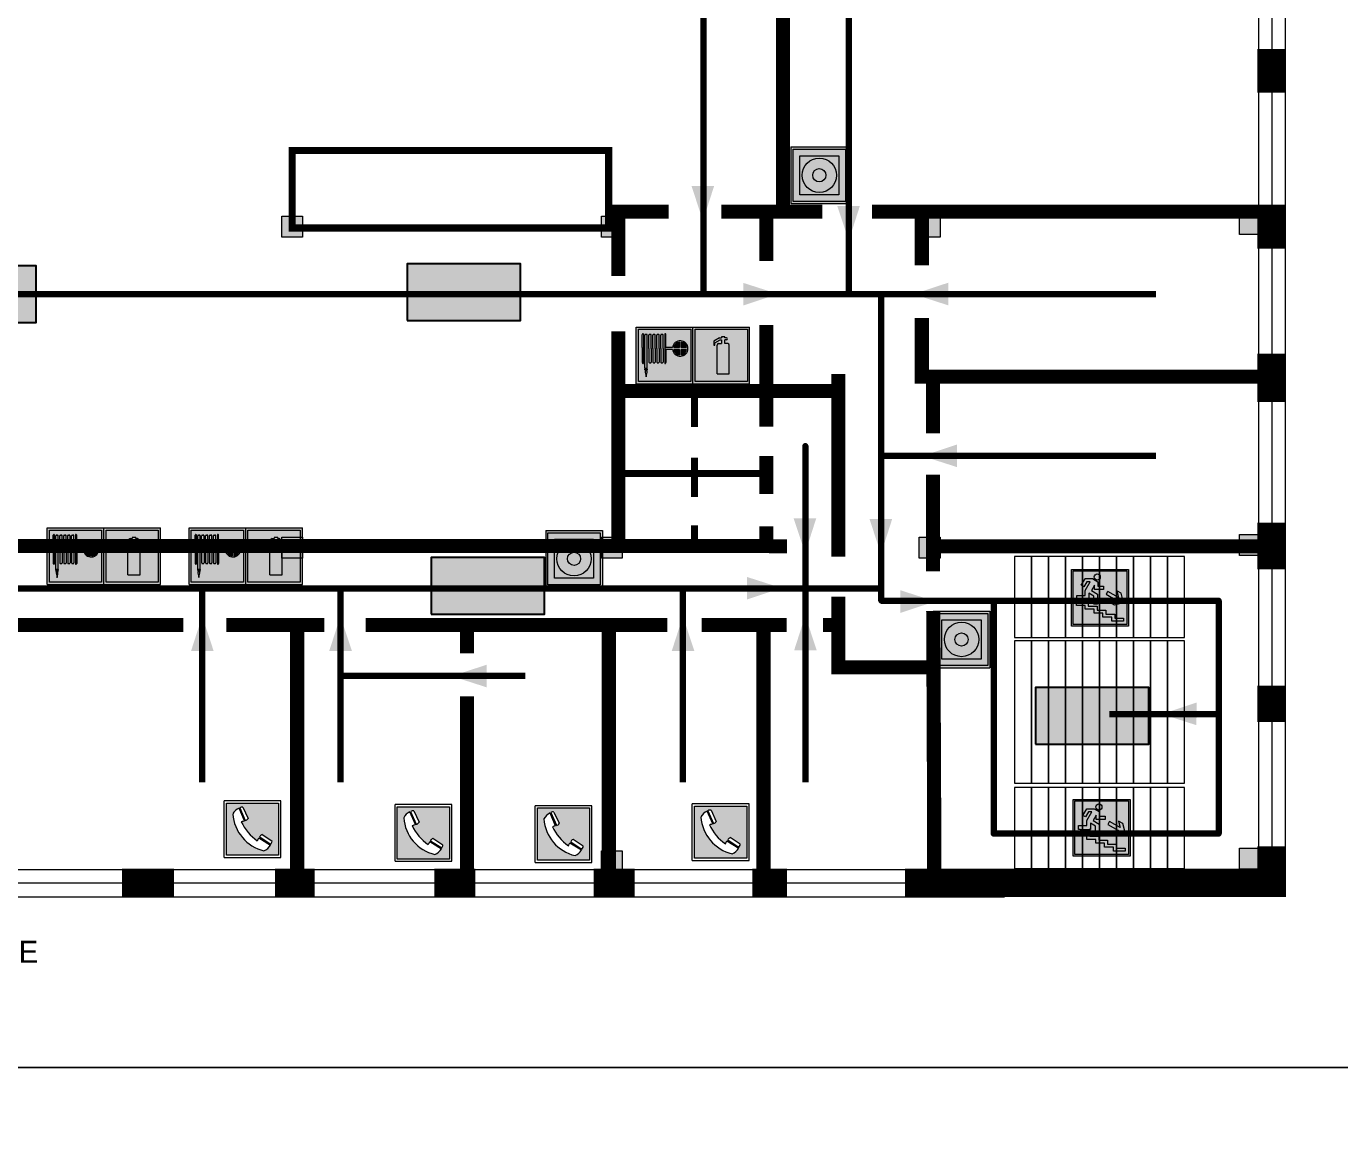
# Model space of a CAD drawing. Header units: millimetres. Extents: x 13810 to 67229, y 12374 to 21950.
# Drawn here: x 25611.2 to 25778, y 14932.6 to 15071.8 of the extents above; entities that cross this region are included whole.
import ezdxf

# ---------------------------------------------------------------- set-up
doc = ezdxf.new("R2010")
doc.units = ezdxf.units.MM
doc.layers.add('План_Штампы', color=7, linetype='Continuous')
doc.styles.add('обычный', font='arial.ttf')

# ---------------------------------------------------------------- blocks, each defined once
blk = doc.blocks.new('A$C32E8229D')
at = {"true_color": 0xffffff}
blk.add_hatch(color=7, dxfattribs=at).paths.add_polyline_path([(0, 0), (0, -8), (16, -8), (16, 0)])
h = blk.add_hatch(color=126)
h.paths.add_polyline_path([(0.2, -0.2), (15.8, -0.2), (15.8, -7.8), (0.2, -7.8)])
h.paths.add_polyline_path([(13.49, -2.05), (12.08, -2.05), (11.37, -2.63, 0.162397), (11.29, -2.84), (11.29, -3.63), (10.35, -3.63), (10.35, -4.05), (11.68, -4.05), (11.68, -3.48), (12.26, -4.28), (11.29, -5.1), (11.29, -6.78), (11.85, -6.78), (11.85, -5.44), (12.8, -4.64), (12.8, -5.94), (14.46, -5.94), (14.46, -5.39), (13.45, -5.39), (13.45, -3.97), (12.46, -2.59), (13.15, -2.59), (13.69, -3.34), (14.18, -3)], flags=16)
h.paths.add_polyline_path([(10.74, -1.82, 1), (11.8, -1.82, 1)], flags=16)
h.paths.add_polyline_path([(9.39, -3.59), (5.99, -3.59), (6.56, -3.03), (5.91, -3.03), (5.1, -3.83), (5.91, -4.64), (6.56, -4.64), (5.99, -4.09), (9.39, -4.09)], flags=16)
h.paths.add_polyline_path([(4.29, -1.08), (1.72, -1.08), (1.72, -6.6), (4.29, -6.6)], flags=16)
at = {"color": 126}
blk.add_lwpolyline([(16, -8), (0, -8), (0, 0), (16, 0)], close=True, dxfattribs=at)
blk = doc.blocks.new('A$C54414219')
at = {"true_color": 0xffffff}
h = blk.add_hatch(color=7, dxfattribs=at)
h.paths.add_polyline_path([(2.39, -9.45), (2.39, -18.3), (11.23, -18.3), (11.23, -9.45)], flags=0)
h.paths.add_polyline_path([(10.71, -13.87, -1), (2.92, -13.87, -1)], flags=0)
h.paths.add_polyline_path([(8.3, -13.87, -1), (5.33, -13.87, -1)], flags=0)
h.paths.add_polyline_path([(0.41, -7.47), (0.41, -20.27), (13.21, -20.27), (13.21, -7.47)])
h.paths.add_polyline_path([(0.92, -19.77), (12.71, -19.77), (12.71, -7.98), (0.92, -7.98)], flags=16)
h.paths.add_polyline_path([(11.23, -9.45), (11.23, -18.3), (2.39, -18.3), (2.39, -9.45)], flags=0)
at = {"lineweight": 5}
h = blk.add_hatch(color=242, dxfattribs=at)
h.paths.add_polyline_path([(12.71, -7.98), (0.92, -7.98), (0.92, -19.77), (12.71, -19.77)])
h.paths.add_polyline_path([(11.23, -18.3), (2.39, -18.3), (2.39, -9.45), (11.23, -9.45)], flags=16)
h.paths.add_polyline_path([(10.71, -13.87, -1), (2.92, -13.87, -1)], flags=0)
h.paths.add_polyline_path([(8.3, -13.87, -1), (5.33, -13.87, -1)], flags=0)
at = {"true_color": 0xffffff}
h = blk.add_hatch(color=7, dxfattribs=at)
h.paths.add_polyline_path([(2.39, -9.45), (2.39, -18.3), (11.23, -18.3), (11.23, -9.45)])
h.paths.add_polyline_path([(10.71, -13.87, -1), (2.92, -13.87, -1)], flags=16)
h.paths.add_polyline_path([(8.3, -13.87, -1), (5.33, -13.87, -1)], flags=0)
at = {"lineweight": 5}
h = blk.add_hatch(color=242, dxfattribs=at)
h.paths.add_polyline_path([(2.92, -13.87, 1), (10.71, -13.87, 1)])
h.paths.add_polyline_path([(8.3, -13.87, -1), (5.33, -13.87, -1)], flags=16)
at = {"color": 242, "lineweight": 5}
for p, q in [((0.41, -20.27), (0.41, -7.47)), ((0.41, -7.47), (13.21, -7.47)), ((0.41, -7.47), (13.21, -7.47)), ((13.21, -20.27), (13.21, -7.47)), ((0.41, -20.27), (13.21, -20.27))]:
    blk.add_line(p, q, dxfattribs=at)
for points in [[(0.92, -7.98), (12.71, -7.98), (12.71, -19.77), (0.92, -19.77)], [(2.39, -9.45), (11.23, -9.45), (11.23, -18.3), (2.39, -18.3)]]:
    blk.add_lwpolyline(points, close=True, dxfattribs=at)
for radius in [3.89, 1.49]:
    blk.add_circle((6.81, -13.87), radius, dxfattribs=at)
blk = doc.blocks.new('A$C456E1F9C')
at = {"lineweight": 5}
h = blk.add_hatch(color=242, dxfattribs=at)
h.paths.add_polyline_path([(0.51, -1.47), (0.51, -13.26), (12.29, -13.26), (12.29, -1.47)])
h.paths.add_polyline_path([(5.42, -4.95, -0.254479), (4.78, -5.4), (3.52, -2.53, -0.209735), (4.23, -2.4)], flags=16)
h.paths.add_polyline_path([(8.53, -8.6), (10.87, -10.17), (10.54, -10.76), (8.03, -9.13, -0.192251)], flags=16)
h.paths.add_polyline_path([(4.61, -5.49, 0.005518), (3.87, -5.72, 0.128647), (7.49, -10.01, 0.00809), (7.83, -9.33), (10.47, -10.97, -0.16736), (8.99, -12.25, -0.327862), (1.95, -3.95, -0.166952), (3.36, -2.62)], flags=16)
at = {"color": 242, "lineweight": 5}
for p, q in [((0, -13.77), (0, -0.97)), ((12.8, -0.97), (0, -0.97)), ((4.61, -5.49), (3.36, -2.62)), ((3.52, -2.53), (4.78, -5.4)), ((4.23, -2.4), (5.42, -4.95)), ((12.8, -13.77), (12.8, -0.97)), ((10.81, -10.12), (8.53, -8.6)), ((7.83, -9.33), (10.47, -10.97)), ((8.03, -9.13), (10.54, -10.76)), ((10.54, -10.76), (10.8, -10.3)), ((10.8, -10.3), (10.81, -10.12)), ((0, -13.77), (12.8, -13.77))]:
    blk.add_line(p, q, dxfattribs=at)
blk.add_lwpolyline([(0.51, -1.47), (12.29, -1.47), (12.29, -13.26), (0.51, -13.26)], close=True, dxfattribs=at)
for centre, radius, start, end in [((4.59, -5.34), 2.99, 114.2845, 152.1974), ((4.02, -3.27), 0.891, 76.3284, 123.7092), ((11.12, -3.31), 9.19, 183.9915, 256.6009), ((14.98, -39.1), 35.17, 107.1487, 108.4135), ((13.86, -0.94), 11.08, 205.5536, 234.8762), ((4.68, -4.59), 0.824, 276.9621, 334.0723), ((8.94, -9.5), 0.989, 114.4092, 157.9388), ((-13.31, 0.8), 23.44, 332.5487, 334.4027), ((7.87, -9.46), 3, 291.9291, 329.9329)]:
    blk.add_arc(centre, radius, start, end, dxfattribs=at)
blk = doc.blocks.new('вниз')
at = {"lineweight": 0, "true_color": 0xffffff}
h = blk.add_hatch(color=7, dxfattribs=at)
h.dxf.hatch_style = 1
h.paths.add_polyline_path([(40994.51, -4472.22), (40986.51, -4472.22), (40986.51, -4480.22), (40994.51, -4480.22)])
h.paths.add_polyline_path([(40994.31, -4472.42), (40994.31, -4480.01), (40986.71, -4480.01), (40986.71, -4472.42)], flags=16)
h.paths.add_polyline_path([(40988.43, -4473.53), (40989.43, -4473.53), (40990.19, -4473.96), (40990.19, -4474.6), (40991, -4474.6), (40991, -4475.06), (40989.73, -4475.06), (40989.73, -4474.46), (40989.3, -4475.18), (40990.17, -4475.7), (40990.17, -4477.11), (40989.63, -4477.11), (40989.63, -4476.01), (40988.94, -4475.59), (40988.94, -4476.46), (40988.94, -4476.46), (40987.47, -4476.46), (40987.26, -4476.46), (40987.26, -4475.92), (40988.4, -4475.92), (40988.4, -4475.2), (40989.1, -4473.99), (40988.66, -4473.99), (40988.24, -4474.7), (40987.86, -4474.47), (40988.41, -4473.56)], flags=0)
h.paths.add_polyline_path([(40990.55, -4473.29, -1), (40989.69, -4473.29, -1)], flags=0)
h.paths.add_polyline_path([(40988.85, -4476.89), (40988.85, -4477.43), (40990.1, -4477.43), (40990.1, -4477.99), (40991.34, -4477.99), (40991.34, -4478.54), (40992.59, -4478.54), (40992.59, -4479.09), (40993.83, -4479.09), (40993.83, -4479.52), (40992.17, -4479.52), (40992.17, -4478.97), (40990.91, -4478.97), (40990.91, -4478.41), (40989.68, -4478.41), (40989.68, -4477.86), (40988.43, -4477.86), (40988.43, -4477.31), (40987.6, -4477.31), (40987.18, -4477.31), (40987.18, -4476.89)], flags=0)
h.paths.add_polyline_path([(40991.61, -4475.33), (40993.12, -4476.2), (40992.9, -4475.27), (40993.48, -4475.6), (40993.83, -4476.88), (40992.56, -4477.22), (40991.97, -4476.88), (40992.9, -4476.61), (40991.38, -4475.74), (40991.58, -4475.39)], flags=0)
h.paths.add_polyline_path([(40990.19, -4473.96), (40989.43, -4473.53), (40988.43, -4473.53), (40988.41, -4473.56), (40987.86, -4474.47), (40988.24, -4474.7), (40988.66, -4473.99), (40989.1, -4473.99), (40988.4, -4475.2), (40988.4, -4475.92), (40987.26, -4475.92), (40987.26, -4476.46), (40987.47, -4476.46), (40988.94, -4476.46), (40988.94, -4476.27), (40988.94, -4475.59), (40989.63, -4476.01), (40989.63, -4477.11), (40990.17, -4477.11), (40990.17, -4475.7), (40989.3, -4475.18), (40989.73, -4474.46), (40989.73, -4475.06), (40991, -4475.06), (40991, -4474.6), (40990.19, -4474.6)], flags=0)
h.paths.add_polyline_path([(40990.55, -4473.29, 1), (40989.69, -4473.29, 1)], flags=0)
h.paths.add_polyline_path([(40991.61, -4475.33), (40991.58, -4475.39), (40991.38, -4475.74), (40992.9, -4476.61), (40991.97, -4476.88), (40992.56, -4477.22), (40993.83, -4476.88), (40993.48, -4475.6), (40992.9, -4475.27), (40993.12, -4476.2)], flags=0)
h.paths.add_polyline_path([(40990.1, -4477.43), (40988.85, -4477.43), (40988.85, -4476.89), (40987.18, -4476.89), (40987.18, -4477.31), (40987.6, -4477.31), (40988.43, -4477.31), (40988.43, -4477.86), (40989.68, -4477.86), (40989.68, -4478.41), (40990.91, -4478.41), (40990.91, -4478.97), (40992.17, -4478.97), (40992.17, -4479.52), (40993.83, -4479.52), (40993.83, -4479.09), (40992.59, -4479.09), (40992.59, -4478.54), (40991.34, -4478.54), (40991.34, -4477.99), (40990.1, -4477.99)], flags=0)
at = {"lineweight": 0}
h = blk.add_hatch(color=126, dxfattribs=at)
h.dxf.hatch_style = 1
h.paths.add_polyline_path([(40994.31, -4472.42), (40986.71, -4472.42), (40986.71, -4480.01), (40994.31, -4480.01)])
h.paths.add_polyline_path([(40988.43, -4473.53), (40989.43, -4473.53), (40990.19, -4473.96), (40990.19, -4474.6), (40991, -4474.6), (40991, -4475.06), (40989.73, -4475.06), (40989.73, -4474.46), (40989.3, -4475.18), (40990.17, -4475.7), (40990.17, -4477.11), (40989.63, -4477.11), (40989.63, -4476.01), (40988.94, -4475.59), (40988.94, -4476.46), (40988.94, -4476.46), (40987.47, -4476.46), (40987.26, -4476.46), (40987.26, -4475.92), (40988.4, -4475.92), (40988.4, -4475.2), (40989.1, -4473.99), (40988.66, -4473.99), (40988.24, -4474.7), (40987.86, -4474.47), (40988.41, -4473.56)], flags=16)
h.paths.add_polyline_path([(40990.55, -4473.29, -1), (40989.69, -4473.29, -1)], flags=16)
h.paths.add_polyline_path([(40988.85, -4476.89), (40988.85, -4477.43), (40990.1, -4477.43), (40990.1, -4477.99), (40991.34, -4477.99), (40991.34, -4478.54), (40992.59, -4478.54), (40992.59, -4479.09), (40993.83, -4479.09), (40993.83, -4479.52), (40992.17, -4479.52), (40992.17, -4478.97), (40990.91, -4478.97), (40990.91, -4478.41), (40989.68, -4478.41), (40989.68, -4477.86), (40988.43, -4477.86), (40988.43, -4477.31), (40987.6, -4477.31), (40987.18, -4477.31), (40987.18, -4476.89)], flags=16)
h.paths.add_polyline_path([(40991.61, -4475.33), (40993.12, -4476.2), (40992.9, -4475.27), (40993.48, -4475.6), (40993.83, -4476.88), (40992.56, -4477.22), (40991.97, -4476.88), (40992.9, -4476.61), (40991.38, -4475.74), (40991.58, -4475.39)], flags=16)
at = {"lineweight": 0, "true_color": 0xffffff}
h = blk.add_hatch(color=7, dxfattribs=at)
h.dxf.hatch_style = 1
h.paths.add_polyline_path([(40989.73, -4474.46), (40989.73, -4475.06), (40991, -4475.06), (40991, -4474.6), (40990.19, -4474.6), (40990.19, -4473.96), (40989.43, -4473.53), (40988.43, -4473.53), (40988.41, -4473.56), (40987.86, -4474.47), (40988.24, -4474.7), (40988.66, -4473.99), (40989.1, -4473.99), (40988.4, -4475.2), (40988.4, -4475.92), (40987.26, -4475.92), (40987.26, -4476.46), (40987.47, -4476.46), (40988.94, -4476.46), (40988.94, -4475.59), (40989.63, -4476.01), (40989.63, -4477.11), (40990.17, -4477.11), (40990.17, -4475.7), (40989.3, -4475.18)])
h.paths.add_polyline_path([(40989.69, -4473.29, 1), (40990.55, -4473.29, 1)])
h.paths.add_polyline_path([(40991.61, -4475.33), (40991.58, -4475.39), (40991.38, -4475.74), (40992.9, -4476.61), (40991.97, -4476.88), (40992.56, -4477.22), (40993.83, -4476.88), (40993.48, -4475.6), (40992.9, -4475.27), (40993.12, -4476.2)])
h.paths.add_polyline_path([(40990.1, -4477.43), (40988.85, -4477.43), (40988.85, -4476.89), (40987.18, -4476.89), (40987.18, -4477.31), (40987.6, -4477.31), (40988.43, -4477.31), (40988.43, -4477.86), (40989.68, -4477.86), (40989.68, -4478.41), (40990.91, -4478.41), (40990.91, -4478.97), (40992.17, -4478.97), (40992.17, -4479.52), (40993.83, -4479.52), (40993.83, -4479.09), (40992.59, -4479.09), (40992.59, -4478.54), (40991.34, -4478.54), (40991.34, -4477.99), (40990.1, -4477.99)])
at = {"color": 126, "lineweight": 0}
for points in [[(40986.51, -4472.22), (40994.51, -4472.22), (40994.51, -4480.22), (40986.51, -4480.22)], [(40986.71, -4472.42), (40994.31, -4472.42), (40994.31, -4480.01), (40986.71, -4480.01)]]:
    blk.add_lwpolyline(points, close=True, dxfattribs=at)
for points in [[(40987.47, -4476.46), (40987.26, -4476.46), (40987.26, -4475.92), (40988.4, -4475.92), (40988.4, -4475.2), (40989.1, -4473.99), (40988.66, -4473.99), (40988.24, -4474.7), (40987.86, -4474.47), (40988.41, -4473.56), (40988.43, -4473.53), (40989.43, -4473.53), (40990.19, -4473.96), (40990.19, -4474.6), (40991, -4474.6), (40991, -4475.06), (40989.73, -4475.06), (40989.73, -4474.46), (40989.3, -4475.18), (40990.17, -4475.7), (40990.17, -4477.11), (40989.63, -4477.11), (40989.63, -4476.01), (40988.94, -4475.59), (40988.94, -4476.46)], [(40991.58, -4475.39), (40991.38, -4475.74), (40992.9, -4476.61), (40991.97, -4476.88), (40992.56, -4477.22), (40993.83, -4476.88), (40993.48, -4475.6), (40992.9, -4475.27), (40993.12, -4476.2), (40991.61, -4475.33), (40991.58, -4475.39)], [(40987.6, -4477.31), (40987.18, -4477.31), (40987.18, -4476.89), (40988.85, -4476.89), (40988.85, -4477.43), (40990.1, -4477.43), (40990.1, -4477.99), (40991.34, -4477.99), (40991.34, -4478.54), (40992.59, -4478.54), (40992.59, -4479.09), (40993.83, -4479.09), (40993.83, -4479.52), (40992.17, -4479.52), (40992.17, -4478.97), (40990.91, -4478.97), (40990.91, -4478.41), (40989.68, -4478.41), (40989.68, -4477.86), (40988.43, -4477.86), (40988.43, -4477.31), (40987.6, -4477.31)], [(40987.47, -4476.46), (40988.94, -4476.46), (40988.94, -4476.27)]]:
    blk.add_lwpolyline(points, dxfattribs=at)
blk.add_circle((40990.12, -4473.29), 0.432, dxfattribs=at)
blk = doc.blocks.new('A$C37112FD5')
at = {"true_color": 0xf5f5ff}
h = blk.add_hatch(color=7, dxfattribs=at)
h.dxf.hatch_style = 1
h.paths.add_polyline_path([(12.8, -7.4), (0, -7.4), (0, -20.2), (12.8, -20.2)])
h.paths.add_polyline_path([(12.29, -7.91), (12.29, -19.69), (0.51, -19.69), (0.51, -7.91)], flags=16)
h.paths.add_polyline_path([(4.98, -9.04, -0.42597), (5.17, -9.22), (5.17, -12.25), (5.17, -15.29, -0.432244), (4.98, -15.47), (4.83, -15.47, -0.42597), (4.64, -15.29), (4.64, -12.25), (4.64, -9.22, -0.432244), (4.83, -9.04)], flags=0)
h.paths.add_polyline_path([(4.28, -9.22), (4.28, -12.25), (4.28, -15.29, -0.432244), (4.09, -15.47), (3.94, -15.47, -0.42597), (3.75, -15.29), (3.75, -12.25), (3.75, -9.22, -0.432244), (3.94, -9.04), (4.09, -9.04, -0.42597)], flags=0)
h.paths.add_polyline_path([(5.72, -9.04), (5.87, -9.04, -0.42597), (6.06, -9.22), (6.06, -12.25), (6.06, -15.29, -0.432244), (5.87, -15.47), (5.72, -15.47, -0.42597), (5.53, -15.29), (5.53, -12.25), (5.53, -9.22, -0.432244)], flags=0)
h.paths.add_polyline_path([(6.42, -8.9), (6.5, -8.9, -0.42597), (6.69, -9.08), (6.69, -12.03), (8.21, -12.03, -15.824349), (8.21, -12.47), (6.69, -12.47), (6.69, -15.42, -0.432244), (6.5, -15.6), (6.42, -15.6)], flags=0)
h.paths.add_polyline_path([(3.39, -9.22), (3.39, -12.25), (3.39, -15.29, -0.432244), (3.2, -15.47), (3.05, -15.47, -0.42597), (2.85, -15.29), (2.85, -12.25), (2.85, -9.22, -0.432244), (3.05, -9.04), (3.2, -9.04, -0.42597)], flags=0)
h.paths.add_polyline_path([(2.5, -9.22), (2.5, -16.71), (1.96, -16.71), (1.96, -9.22, -0.432244), (2.15, -9.04), (2.31, -9.04, -0.42597)], flags=0)
h.paths.add_polyline_path([(1.61, -8.9), (1.61, -15.6), (1.57, -15.6, -0.42597), (1.37, -15.42), (1.37, -12.03), (1.37, -9.09, -0.432244), (1.57, -8.9)], flags=0)
h.paths.add_polyline_path([(9.76, -10.81), (9.76, -12.03), (8.49, -12.03, -0.336371)], flags=0)
h.paths.add_polyline_path([(8.49, -12.47), (9.76, -12.47), (9.76, -13.7, -0.336371)], flags=0)
h.paths.add_polyline_path([(10.11, -10.81, -0.336371), (11.38, -12.03), (10.11, -12.03)], flags=0)
h.paths.add_polyline_path([(10.11, -12.47), (11.38, -12.47, -0.336371), (10.11, -13.7)], flags=0)
h.paths.add_polyline_path([(2.5, -16.84), (2.5, -17.05), (1.97, -17.05), (1.97, -16.84)], flags=0)
h.paths.add_polyline_path([(2.5, -17.24, -0.033778), (2.24, -18.6, -0.033778), (1.97, -17.24)], flags=0)
h = blk.add_hatch(color=242)
h.dxf.hatch_style = 1
h.paths.add_polyline_path([(12.29, -7.91), (0.51, -7.91), (0.51, -19.69), (12.29, -19.69)])
h.paths.add_polyline_path([(6.42, -15.6), (6.42, -8.9), (6.5, -8.9, -0.42597), (6.69, -9.08), (6.69, -12.03), (8.21, -12.03, -15.824349), (8.21, -12.47), (6.69, -12.47), (6.69, -15.42, -0.432244), (6.5, -15.6)], flags=16)
h.paths.add_polyline_path([(5.87, -15.47), (5.72, -15.47, -0.42597), (5.53, -15.29), (5.53, -12.25), (5.53, -9.22, -0.432244), (5.72, -9.04), (5.87, -9.04, -0.42597), (6.06, -9.22), (6.06, -12.25), (6.06, -15.29, -0.432244)], flags=16)
h.paths.add_polyline_path([(4.98, -15.47), (4.83, -15.47, -0.42597), (4.64, -15.29), (4.64, -12.25), (4.64, -9.22, -0.432244), (4.83, -9.04), (4.98, -9.04, -0.42597), (5.17, -9.22), (5.17, -12.25), (5.17, -15.29, -0.432244)], flags=16)
h.paths.add_polyline_path([(4.09, -15.47), (3.94, -15.47, -0.42597), (3.75, -15.29), (3.75, -12.25), (3.75, -9.22, -0.432244), (3.94, -9.04), (4.09, -9.04, -0.42597), (4.28, -9.22), (4.28, -12.25), (4.28, -15.29, -0.432244)], flags=16)
h.paths.add_polyline_path([(3.2, -15.47), (3.05, -15.47, -0.42597), (2.85, -15.29), (2.85, -12.25), (2.85, -9.22, -0.432244), (3.05, -9.04), (3.2, -9.04, -0.42597), (3.39, -9.22), (3.39, -12.25), (3.39, -15.29, -0.432244)], flags=16)
h.paths.add_polyline_path([(2.5, -17.05), (1.97, -17.05), (1.97, -16.84), (2.5, -16.84)], flags=16)
h.paths.add_polyline_path([(2.5, -17.24, -0.033778), (2.24, -18.6, -0.033778), (1.97, -17.24)], flags=16)
h.paths.add_polyline_path([(2.5, -16.71), (1.96, -16.71), (1.96, -9.22, -0.432244), (2.15, -9.04), (2.31, -9.04, -0.42597), (2.5, -9.22)], flags=16)
h.paths.add_polyline_path([(1.61, -15.6), (1.57, -15.6, -0.42597), (1.37, -15.42), (1.37, -12.03), (1.37, -9.09, -0.432244), (1.57, -8.9), (1.61, -8.9)], flags=16)
h.paths.add_polyline_path([(8.49, -12.47), (9.76, -12.47), (9.76, -13.7, -0.336371)], flags=0)
h.paths.add_polyline_path([(10.11, -13.7), (10.11, -12.47), (11.38, -12.47, -0.336371)], flags=0)
h.paths.add_polyline_path([(8.49, -12.03, -0.336371), (9.76, -10.81), (9.76, -12.03)], flags=0)
h.paths.add_polyline_path([(10.11, -12.03), (10.11, -10.81, -0.336371), (11.38, -12.03)], flags=0)
h = blk.add_hatch(color=7, dxfattribs=at)
h.dxf.hatch_style = 1
h.paths.add_polyline_path([(1.61, -8.9), (1.57, -8.9, 0.432244), (1.37, -9.09), (1.37, -12.03), (1.37, -15.42, 0.42597), (1.57, -15.6), (1.61, -15.6)])
h.paths.add_polyline_path([(2.5, -9.22, 0.42597), (2.31, -9.04), (2.15, -9.04, 0.432244), (1.96, -9.22), (1.96, -16.71), (2.5, -16.71)])
h.paths.add_polyline_path([(2.5, -16.84), (1.97, -16.84), (1.97, -17.05), (2.5, -17.05)])
h.paths.add_polyline_path([(2.5, -17.24), (1.97, -17.24, 0.033778), (2.24, -18.6, 0.033778)])
h.paths.add_polyline_path([(3.39, -12.25), (3.39, -9.22, 0.42597), (3.2, -9.04), (3.05, -9.04, 0.432244), (2.85, -9.22), (2.85, -12.25), (2.85, -15.29, 0.42597), (3.05, -15.47), (3.2, -15.47, 0.432244), (3.39, -15.29)])
h.paths.add_polyline_path([(4.28, -12.25), (4.28, -9.22, 0.42597), (4.09, -9.04), (3.94, -9.04, 0.432244), (3.75, -9.22), (3.75, -12.25), (3.75, -15.29, 0.42597), (3.94, -15.47), (4.09, -15.47, 0.432244), (4.28, -15.29)])
h.paths.add_polyline_path([(5.17, -12.25), (5.17, -9.22, 0.42597), (4.98, -9.04), (4.83, -9.04, 0.432244), (4.64, -9.22), (4.64, -12.25), (4.64, -15.29, 0.42597), (4.83, -15.47), (4.98, -15.47, 0.432244), (5.17, -15.29)])
h.paths.add_polyline_path([(6.06, -12.25), (6.06, -9.22, 0.42597), (5.87, -9.04), (5.72, -9.04, 0.432244), (5.53, -9.22), (5.53, -12.25), (5.53, -15.29, 0.42597), (5.72, -15.47), (5.87, -15.47, 0.432244), (6.06, -15.29)])
h.paths.add_polyline_path([(6.69, -12.47), (8.21, -12.47, 15.824349), (8.21, -12.03), (6.69, -12.03), (6.69, -9.08, 0.42597), (6.5, -8.9), (6.42, -8.9), (6.42, -15.6), (6.5, -15.6, 0.432244), (6.69, -15.42)])
h.paths.add_polyline_path([(8.49, -12.47), (9.76, -12.47), (9.76, -13.7, -0.336371)], flags=16)
h.paths.add_polyline_path([(8.49, -12.03, -0.336371), (9.76, -10.81), (9.76, -12.03)], flags=16)
h.paths.add_polyline_path([(10.11, -12.47), (11.38, -12.47, -0.336371), (10.11, -13.7)], flags=16)
h.paths.add_polyline_path([(10.11, -12.03), (10.11, -10.81, -0.336371), (11.38, -12.03)], flags=16)
h = blk.add_hatch(color=242)
h.dxf.hatch_style = 1
h.paths.add_polyline_path([(9.76, -10.81, 0.336371), (8.49, -12.03), (9.76, -12.03)])
h.paths.add_polyline_path([(10.11, -10.81), (10.11, -12.03), (11.38, -12.03, 0.336371)])
h.paths.add_polyline_path([(11.38, -12.47), (10.11, -12.47), (10.11, -13.7, 0.336371)])
h.paths.add_polyline_path([(9.76, -12.47), (8.49, -12.47, 0.336371), (9.76, -13.7)])
at = {"color": 242, "lineweight": 5}
for p, q in [((0, -20.2), (0, -7.4)), ((0, -7.4), (12.8, -7.4)), ((12.8, -20.2), (12.8, -7.4)), ((1.37, -12.03), (1.37, -9.08)), ((1.57, -8.9), (1.61, -8.9)), ((1.61, -8.9), (1.61, -15.6)), ((1.96, -16.71), (1.96, -9.22)), ((2.15, -9.04), (2.31, -9.04)), ((2.5, -16.71), (2.5, -9.22)), ((2.85, -12.25), (2.85, -9.22)), ((3.05, -9.04), (3.2, -9.04)), ((3.39, -12.25), (3.39, -9.22)), ((3.75, -12.25), (3.75, -9.22)), ((3.94, -9.04), (4.09, -9.04)), ((4.28, -12.25), (4.28, -9.22)), ((4.64, -12.25), (4.64, -9.22)), ((4.83, -9.04), (4.98, -9.04)), ((5.17, -12.25), (5.17, -9.22)), ((5.53, -12.25), (5.53, -9.22)), ((5.72, -9.04), (5.87, -9.04)), ((6.06, -12.25), (6.06, -9.22)), ((6.42, -8.9), (6.42, -15.6)), ((6.5, -8.9), (6.42, -8.9)), ((6.69, -12.03), (6.69, -9.08)), ((9.76, -10.81), (9.76, -12.03)), ((10.11, -10.81), (10.11, -12.03)), ((1.37, -12.03), (1.37, -15.42)), ((2.85, -12.25), (2.85, -15.29)), ((3.39, -12.25), (3.39, -15.29)), ((3.75, -12.25), (3.75, -15.29)), ((4.28, -12.25), (4.28, -15.29)), ((4.64, -12.25), (4.64, -15.29)), ((5.17, -12.25), (5.17, -15.29)), ((5.53, -12.25), (5.53, -15.29)), ((6.06, -12.25), (6.06, -15.29)), ((8.21, -12.03), (6.69, -12.03)), ((8.21, -12.47), (6.69, -12.47)), ((6.69, -12.47), (6.69, -15.42)), ((9.76, -12.03), (8.49, -12.03)), ((9.76, -12.47), (8.49, -12.47)), ((9.76, -12.47), (9.76, -13.7)), ((11.38, -12.03), (10.11, -12.03)), ((11.38, -12.47), (10.11, -12.47)), ((10.11, -12.47), (10.11, -13.7)), ((1.57, -15.6), (1.61, -15.6)), ((1.96, -16.71), (2.5, -16.71)), ((1.97, -16.84), (2.5, -16.84)), ((1.97, -17.05), (1.97, -16.84)), ((2.5, -17.05), (1.97, -17.05)), ((1.97, -17.24), (2.5, -17.24)), ((2.5, -16.84), (2.5, -17.05)), ((3.05, -15.47), (3.2, -15.47)), ((3.94, -15.47), (4.09, -15.47)), ((4.83, -15.47), (4.98, -15.47)), ((5.72, -15.47), (5.87, -15.47)), ((6.42, -15.6), (6.5, -15.6)), ((0, -20.2), (12.8, -20.2))]:
    blk.add_line(p, q, dxfattribs=at)
blk.add_lwpolyline([(0.51, -7.91), (12.29, -7.91), (12.29, -19.69), (0.51, -19.69)], close=True, dxfattribs=at)
for centre, radius, start, end in [((1.56, -9.09), 0.182, 87.1027, 180.6071), ((2.15, -9.22), 0.182, 87.1027, 180.6071), ((2.32, -9.22), 0.182, 359.3929, 92.8973), ((3.04, -9.22), 0.182, 87.1027, 180.6071), ((3.21, -9.22), 0.182, 359.3929, 92.8973), ((3.93, -9.22), 0.182, 87.1027, 180.6071), ((4.1, -9.22), 0.182, 359.3929, 92.8973), ((4.82, -9.22), 0.182, 87.1027, 180.6071), ((4.99, -9.22), 0.182, 359.3929, 92.8973), ((5.71, -9.22), 0.182, 87.1027, 180.6071), ((5.88, -9.22), 0.182, 359.3929, 92.8973), ((6.51, -9.09), 0.182, 359.3929, 92.8973), ((9.93, -12.25), 1.74, 187.2319, 172.7681), ((9.93, -12.25), 1.46, 96.9927, 171.3585), ((9.93, -12.25), 1.46, 8.6415, 83.0073), ((9.93, -12.25), 1.46, 188.6415, 263.0073), ((9.93, -12.25), 1.46, 276.9927, 351.3585), ((1.56, -15.42), 0.182, 179.3929, 272.8973), ((12.17, -15.98), 10.27, 187.041, 194.7793), ((-7.7, -15.98), 10.27, 345.2207, 352.959), ((3.04, -15.29), 0.182, 179.3929, 272.8973), ((3.21, -15.29), 0.182, 267.1027, 0.6071), ((3.93, -15.29), 0.182, 179.3929, 272.8973), ((4.1, -15.29), 0.182, 267.1027, 0.6071), ((4.82, -15.29), 0.182, 179.3929, 272.8973), ((4.99, -15.29), 0.182, 267.1027, 0.6071), ((5.71, -15.29), 0.182, 179.3929, 272.8973), ((5.88, -15.29), 0.182, 267.1027, 0.6071), ((6.51, -15.42), 0.182, 267.1027, 0.6071)]:
    blk.add_arc(centre, radius, start, end, dxfattribs=at)
blk = doc.blocks.new('A$C3AD82952')
at = {"true_color": 0xf5f5ff}
h = blk.add_hatch(color=7, dxfattribs=at)
h.dxf.hatch_style = 1
h.paths.add_polyline_path([(8.21, 8.73, 0.414214), (7.89, 9.05), (7.22, 9.05), (7.22, 9.92), (7.59, 9.92, 1), (7.57, 10.36), (7.22, 10.36), (7.22, 10.6), (6.43, 10.6), (6.43, 10.36), (6.01, 10.36), (4.74, 9.59), (4.74, 8.69), (4.98, 8.73), (4.98, 9.26), (6.12, 9.91), (6.43, 9.91), (6.43, 9.05), (5.76, 9.05, 0.414214), (5.44, 8.73), (5.44, 2.2), (8.21, 2.2)], flags=0)
h.paths.add_polyline_path([(12.8, 12.8), (0, 12.8), (0, 0), (12.8, 0)])
h.paths.add_polyline_path([(0.51, 12.29), (12.29, 12.29), (12.29, 0.51), (0.51, 0.51)], flags=16)
h.paths.add_polyline_path([(4.74, 9.59), (6.01, 10.36), (6.43, 10.36), (6.43, 10.6), (7.22, 10.6), (7.22, 10.36), (7.59, 10.36, -0.94586), (7.59, 9.92), (7.22, 9.92), (7.22, 9.05), (7.89, 9.05, -0.414214), (8.21, 8.73), (8.21, 2.2), (5.44, 2.2), (5.44, 8.73, -0.414214), (5.76, 9.05), (6.43, 9.05), (6.43, 9.91), (6.12, 9.91), (4.98, 9.26), (4.98, 8.73), (4.74, 8.69)], flags=0)
h = blk.add_hatch(color=242)
h.dxf.hatch_style = 1
h.paths.add_polyline_path([(12.29, 12.29), (0.51, 12.29), (0.51, 0.51), (12.29, 0.51)])
h.paths.add_polyline_path([(4.74, 8.69), (4.74, 9.59), (6.01, 10.36), (6.43, 10.36), (6.43, 10.6), (7.22, 10.6), (7.22, 10.36), (7.59, 10.36, -0.94586), (7.59, 9.92), (7.22, 9.92), (7.22, 9.05), (7.89, 9.05, -0.414214), (8.21, 8.73), (8.21, 2.2), (5.44, 2.2), (5.44, 8.73, -0.414214), (5.76, 9.05), (6.43, 9.05), (6.43, 9.91), (6.12, 9.91), (4.98, 9.26), (4.98, 8.73)], flags=16)
h = blk.add_hatch(color=7, dxfattribs=at)
h.dxf.hatch_style = 1
h.paths.add_polyline_path([(8.21, 8.73, 0.414214), (7.89, 9.05), (7.22, 9.05), (7.22, 9.92), (7.59, 9.92, 1), (7.57, 10.36), (7.22, 10.36), (7.22, 10.6), (6.43, 10.6), (6.43, 10.36), (6.01, 10.36), (4.74, 9.59), (4.74, 8.69), (4.98, 8.73), (4.98, 9.26), (6.12, 9.91), (6.43, 9.91), (6.43, 9.05), (5.76, 9.05, 0.414214), (5.44, 8.73), (5.44, 2.2), (8.21, 2.2)])
at = {"color": 242, "lineweight": 5}
for p, q in [((0, 0), (0, 12.8)), ((0, 12.8), (12.8, 12.8)), ((12.8, 0), (12.8, 12.8)), ((6.01, 10.36), (4.74, 9.59)), ((4.74, 9.59), (4.74, 8.69)), ((4.98, 9.26), (6.12, 9.91)), ((4.98, 8.73), (4.98, 9.26)), ((5.76, 9.05), (6.43, 9.05)), ((6.01, 10.36), (6.43, 10.36)), ((6.12, 9.91), (6.43, 9.91)), ((7.22, 10.6), (6.43, 10.6)), ((6.43, 10.6), (6.43, 10.36)), ((6.43, 9.91), (6.43, 9.05)), ((7.22, 10.36), (7.22, 10.6)), ((7.59, 10.36), (7.22, 10.36)), ((7.22, 9.05), (7.22, 9.92)), ((7.59, 9.92), (7.22, 9.92)), ((7.89, 9.05), (7.22, 9.05)), ((4.74, 8.69), (4.98, 8.73)), ((5.44, 2.2), (5.44, 8.73)), ((8.21, 2.2), (8.21, 8.73)), ((0, 0), (12.8, 0)), ((5.44, 2.2), (8.21, 2.2))]:
    blk.add_line(p, q, dxfattribs=at)
blk.add_lwpolyline([(0.51, 12.29), (12.29, 12.29), (12.29, 0.51), (0.51, 0.51)], close=True, dxfattribs=at)
for centre, radius, start, end in [((5.76, 8.73), 0.32, 90, 180), ((7.58, 10.14), 0.223, 273.1875, 86.8125), ((7.89, 8.73), 0.32, 0, 90)]:
    blk.add_arc(centre, radius, start, end, dxfattribs=at)
blk = doc.blocks.new('A$C7B4425F7')
at = {"true_color": 0xffffff}
blk.add_hatch(color=7, dxfattribs=at).paths.add_polyline_path([(0, 0), (-16, 0), (-16, -8), (0, -8)])
h = blk.add_hatch(color=126)
h.paths.add_polyline_path([(-0.2, -0.2), (-15.8, -0.2), (-15.8, -7.8), (-0.2, -7.8)])
h.paths.add_polyline_path([(-11.76, -2.03), (-11.76, -3.66), (-11.17, -3.66, -0.568275), (-11.17, -6.18), (-12.58, -6.18), (-12.58, -2.03)], flags=16)
h.paths.add_polyline_path([(-13.33, -4.12, -0.495768), (-13.59, -6.18), (-15.03, -6.18), (-15.03, -2.03), (-13.59, -2.03, -0.487973)], flags=16)
h.paths.add_polyline_path([(-10.25, -2.03), (-9.48, -2.03), (-9.48, -6.18), (-10.25, -6.18)], flags=16)
h.paths.add_polyline_path([(-13.84, -3.69), (-14.24, -3.69), (-14.24, -3.03), (-13.9, -3.03, -0.692621)], flags=0)
h.paths.add_polyline_path([(-9.15, -2.03), (-8.4, -2.03), (-8.04, -3.07), (-7.68, -2.03), (-6.93, -2.03), (-7.64, -4.1), (-6.93, -6.18), (-7.68, -6.18), (-8.04, -5.14), (-8.4, -6.18), (-9.15, -6.18), (-8.44, -4.1)], flags=16)
h.paths.add_polyline_path([(-11.76, -4.46), (-11.42, -4.46, -0.692621), (-11.36, -5.12), (-11.76, -5.12)], flags=0)
h.paths.add_polyline_path([(-13.9, -5.2), (-14.24, -5.2), (-14.24, -4.55), (-13.84, -4.55, -0.708038)], flags=0)
edge = h.paths.add_edge_path(flags=16)
edge.add_ellipse((-5.51, -4.08), major_axis=(0, 2.05), ratio=0.586184, start_angle=0, end_angle=360)
edge = h.paths.add_edge_path(flags=0)
edge.add_ellipse((-5.51, -4.08), major_axis=(0, 1.14), ratio=0.454828, start_angle=0, end_angle=360)
h.paths.add_polyline_path([(-4.13, -4.96, 0.377264), (-3.48, -4.52, 0.0555), (-3.16, -2.03), (-1.66, -2.03), (-1.66, -4.96), (-0.96, -4.96), (-0.96, -7.01), (-1.75, -7.01), (-1.75, -6.18), (-3.3, -6.18), (-3.3, -7.02), (-4.13, -7.02)], flags=16)
h.paths.add_polyline_path([(-2.73, -2.91), (-2.28, -2.91), (-2.28, -4.96), (-3.05, -4.96, 0.079136)], flags=0)
at = {"color": 126}
blk.add_lwpolyline([(-16, -8), (0, -8), (0, 0), (-16, 0)], close=True, dxfattribs=at)

msp = doc.modelspace()

# ---------------------------------------------------------------- hatches: boundary and pattern name
at = {"lineweight": 0}
h = msp.add_hatch(color=256, dxfattribs=at)
h.dxf.hatch_style = 1
h.paths.add_polyline_path([(25646.28, 15045.07), (25646.28, 15047.73), (25643.62, 15047.73), (25643.62, 15045.07)])
h = msp.add_hatch(color=256, dxfattribs=at)
h.dxf.hatch_style = 1
h.paths.add_polyline_path([(25686.88, 15045.07), (25686.88, 15047.73), (25684.22, 15047.73), (25684.22, 15045.07)])
h = msp.add_hatch(color=256, dxfattribs=at)
h.dxf.hatch_style = 1
h.paths.add_polyline_path([(25727.26, 15045.07), (25727.26, 15047.73), (25724.59, 15047.73), (25724.59, 15045.07)])
h = msp.add_hatch(color=256, dxfattribs=at)
h.dxf.hatch_style = 1
h.paths.add_polyline_path([(25767.93, 15045.41), (25767.93, 15048.08), (25765.26, 15048.08), (25765.26, 15045.41)])
h = msp.add_hatch(color=256, dxfattribs=at)
h.dxf.hatch_style = 1
h.paths.add_polyline_path([(25646.28, 15004.29), (25646.28, 15006.96), (25643.62, 15006.96), (25643.62, 15004.29)])
h = msp.add_hatch(color=256, dxfattribs=at)
h.dxf.hatch_style = 1
h.paths.add_polyline_path([(25686.88, 15004.29), (25686.88, 15006.96), (25684.22, 15006.96), (25684.22, 15004.29)])
h = msp.add_hatch(color=256, dxfattribs=at)
h.dxf.hatch_style = 1
h.paths.add_polyline_path([(25727.26, 15004.29), (25727.26, 15006.96), (25724.59, 15006.96), (25724.59, 15004.29)])
h = msp.add_hatch(color=256, dxfattribs=at)
h.dxf.hatch_style = 1
h.paths.add_polyline_path([(25767.93, 15004.64), (25767.93, 15007.31), (25765.26, 15007.31), (25765.26, 15004.64)])
h = msp.add_hatch(color=256, dxfattribs=at)
h.dxf.hatch_style = 1
h.paths.add_polyline_path([(25686.88, 14964.45), (25686.88, 14967.12), (25684.22, 14967.12), (25684.22, 14964.45)])
h = msp.add_hatch(color=256, dxfattribs=at)
h.dxf.hatch_style = 1
h.paths.add_polyline_path([(25767.93, 14964.8), (25767.93, 14967.47), (25765.26, 14967.47), (25765.26, 14964.8)])

# ---------------------------------------------------------------- linework, layer by layer
at = {"color": 126, "lineweight": 0, "true_color": 0x008754}
for points in [[(25424.83, 15334.6), (26024.83, 15334.6), (26024.83, 14939.6), (25424.83, 14939.6)], [(25424.83, 14939.6), (26024.83, 14939.6), (26024.83, 14544.6), (25424.83, 14544.6)]]:
    msp.add_lwpolyline(points, close=True, dxfattribs=at)
at = {"lineweight": 0}
for points in [[(25767.67, 15246.6), (25767.67, 14962.21)], [(25769.35, 15246.33), (25769.35, 14961.94)], [(25771.06, 15246.56), (25771.06, 14962.17)], [(25525.65, 14964.75), (25735.43, 14964.75)], [(25525.9, 14963.03), (25735.68, 14963.03)], [(25525.63, 14961.27), (25735.41, 14961.27)]]:
    msp.add_lwpolyline(points, dxfattribs=at)
at = {"color": 126, "lineweight": 100, "true_color": 0x008754}
for points in [[(25715.63, 15037.81), (25715.63, 15212.93)], [(25590.36, 15171.63), (25615.46, 15171.63), (25615.46, 15112.08), (25610.74, 15101.34), (25610.74, 15076.63), (25697.2, 15076.63), (25697.2, 15037.81), (25719.76, 15037.81), (25719.76, 14998.87), (25734.06, 14998.87)], [(25697.2, 15037.81), (25572.9, 15037.81), (25572.9, 15019.85)], [(25719.76, 15037.81), (25754.65, 15037.81)], [(25710.13, 15000.44), (25710.13, 15018.54), (25710.13, 14975.82)], [(25719.76, 15017.29), (25754.65, 15017.29)], [(25540.05, 15000.44), (25719.76, 15000.44)], [(25633.51, 14975.82), (25633.51, 15000.44)], [(25651.07, 14975.82), (25651.07, 15000.44)], [(25694.56, 14975.82), (25694.56, 15000.44)], [(25748.76, 14984.47), (25762.63, 14984.47), (25762.63, 14998.87), (25734.06, 14998.87), (25734.06, 14973.29), (25734.06, 14973.29)], [(25674.56, 14989.35), (25651.07, 14989.35)], [(25734.06, 14973.29), (25734.06, 14969.31), (25762.63, 14969.31), (25762.63, 14984.47)]]:
    msp.add_lwpolyline(points, dxfattribs=at)
at = {"lineweight": 100}
for points, const_width in [([(25707.29, 15207.94), (25707.29, 15048.29), (25712.3, 15048.29)], 1.8), ([(25692.78, 15048.29), (25686.37, 15048.29), (25686.37, 15040.14)], 1.8), ([(25705.17, 15048.29), (25699.45, 15048.29)], 1.8), ([(25705.17, 15042.03), (25705.17, 15048.29), (25707.29, 15048.29)], 1.8), ([(25718.58, 15048.29), (25771.15, 15048.29)], 1.8), ([(25723.56, 15048.29), (25724.91, 15048.29), (25724.91, 15041.48)], 1.8), ([(25705.17, 15008.32), (25705.17, 15005.82), (25563.9, 15005.82), (25563.9, 15003.12), (25563.9, 15046.71)], 1.8), ([(25714.32, 15004.46), (25714.32, 15027.66), (25714.32, 15025.52), (25705.17, 15025.52), (25705.17, 15033.9)], 1.8), ([(25724.91, 15034.79), (25724.91, 15027.34), (25726.34, 15027.34)], 1.8), ([(25686.37, 15033.09), (25686.37, 15024.79)], 1.8), ([(25726.34, 15020.14), (25726.34, 15027.34), (25769.07, 15027.34)], 1.8), ([(25705.17, 15025.52), (25686.37, 15025.52), (25686.37, 15005.7), (25686.37, 15026.45), (25686.37, 15026.45)], 1.8), ([(25696.06, 15020.94), (25696.06, 15025.4)], 0.9), ([(25705.17, 15025.52), (25705.17, 15021)], 1.8), ([(25705.17, 15017.27), (25705.17, 15012.45)], 1.8), ([(25705.12, 15015.04), (25686.4, 15015.04), (25696.06, 15015.04), (25696.06, 15017.07)], 0.9), ([(25696.06, 15015.04), (25696.06, 15012.05)], 0.9), ([(25726.34, 15002.6), (25726.34, 15014.91)], 1.8), ([(25696.06, 15008.44), (25696.06, 15005.95)], 0.9), ([(25726.12, 14990.42), (25714.32, 14990.42), (25714.32, 14999.4)], 1.8), ([(25631.11, 14995.8), (25597.13, 14995.8)], 1.8), ([(25649.05, 14995.8), (25636.58, 14995.8)], 1.8), ([(25645.58, 14995.8), (25645.58, 14963.03)], 1.8), ([(25692.61, 14995.8), (25654.29, 14995.8)], 1.8), ([(25667.15, 14995.8), (25667.15, 14992.21)], 1.8), ([(25685.17, 14995.8), (25685.17, 14963.03)], 1.8), ([(25707.74, 14995.8), (25696.97, 14995.8)], 1.8), ([(25704.81, 14995.8), (25704.81, 14963.03)], 1.8), ([(25714.32, 14995.8), (25712.38, 14995.8)], 1.8), ([(25667.15, 14986.73), (25667.15, 14963.03)], 1.8)]:
    msp.add_lwpolyline(points, dxfattribs=dict(at, const_width=const_width))
at = {"lineweight": 0}
for points, const_width in [([(25769.35, 15068.96), (25769.35, 15063.43)], 3.6), ([(25769.35, 15048.28), (25769.35, 15043.58)], 3.6), ([(25769.35, 15030.27), (25769.35, 15024.13)], 3.6), ([(25769.35, 15008.78), (25769.35, 15002.87)], 3.6), ([(25705.52, 15005.79), (25707.78, 15005.79)], 1.8), ([(25726.33, 15005.79), (25726.34, 15002.6)], 1.8), ([(25726.33, 15005.79), (25769.65, 15005.79)], 1.8), ([(25726.37, 14997.56), (25726.49, 14970.55)], 1.8), ([(25769.35, 14988.11), (25769.35, 14983.48)], 3.6), ([(25726.49, 14970.55), (25726.49, 14962.02)], 1.8), ([(25769.35, 14967.69), (25769.35, 14963.03), (25722.77, 14963.03)], 3.6), ([(25629.95, 14963.03), (25623.34, 14963.03)], 3.6), ([(25647.79, 14963.03), (25642.78, 14963.03)], 3.6), ([(25668.23, 14963.03), (25663.02, 14963.03)], 3.6), ([(25688.45, 14963.03), (25683.26, 14963.03)], 3.6), ([(25707.81, 14963.03), (25703.41, 14963.03)], 3.6)]:
    msp.add_lwpolyline(points, dxfattribs=dict(at, const_width=const_width))
at = {"lineweight": 0, "const_width": 0.9}
msp.add_lwpolyline([(25685.15, 15046.22), (25685.15, 15056.05), (25644.95, 15056.05), (25644.95, 15046.22)], close=True, dxfattribs=at)
at = {"lineweight": 0}
for points in [[(25646.28, 15047.73), (25646.28, 15045.07), (25643.62, 15045.07), (25643.62, 15047.73)], [(25686.88, 15047.73), (25686.88, 15045.07), (25684.22, 15045.07), (25684.22, 15047.73)], [(25727.26, 15047.73), (25727.26, 15045.07), (25724.59, 15045.07), (25724.59, 15047.73)], [(25767.93, 15048.08), (25767.93, 15045.41), (25765.26, 15045.41), (25765.26, 15048.08)], [(25646.28, 15006.96), (25646.28, 15004.29), (25643.62, 15004.29), (25643.62, 15006.96)], [(25686.88, 15006.96), (25686.88, 15004.29), (25684.22, 15004.29), (25684.22, 15006.96)], [(25727.26, 15006.96), (25727.26, 15004.29), (25724.59, 15004.29), (25724.59, 15006.96)], [(25767.93, 15007.31), (25767.93, 15004.64), (25765.26, 15004.64), (25765.26, 15007.31)], [(25736.68, 15004.49), (25736.68, 14994.21), (25738.84, 14994.21), (25738.84, 15004.49)], [(25738.84, 15004.49), (25738.84, 14994.21), (25741, 14994.21), (25741, 15004.49)], [(25741, 15004.49), (25741, 14994.21), (25743.16, 14994.21), (25743.16, 15004.49)], [(25743.16, 15004.49), (25743.16, 14994.21), (25745.32, 14994.21), (25745.32, 15004.49)], [(25745.32, 15004.49), (25745.32, 14994.21), (25747.49, 14994.21), (25747.49, 15004.49)], [(25747.49, 15004.49), (25747.49, 14994.21), (25749.65, 14994.21), (25749.65, 15004.49)], [(25749.65, 15004.49), (25749.65, 14994.21), (25751.81, 14994.21), (25751.81, 15004.49)], [(25751.81, 15004.49), (25751.81, 14994.21), (25753.97, 14994.21), (25753.97, 15004.49)], [(25753.97, 15004.49), (25753.97, 14994.21), (25756.13, 14994.21), (25756.13, 15004.49)], [(25756.13, 15004.49), (25756.13, 14994.21), (25758.29, 14994.21), (25758.29, 15004.49)], [(25736.68, 14993.78), (25736.68, 14975.69), (25738.84, 14975.69), (25738.84, 14993.78)], [(25738.84, 14993.78), (25738.84, 14975.69), (25741, 14975.69), (25741, 14993.78)], [(25741, 14993.78), (25741, 14975.69), (25743.16, 14975.69), (25743.16, 14993.78)], [(25743.16, 14993.78), (25743.16, 14975.69), (25745.32, 14975.69), (25745.32, 14993.78)], [(25745.32, 14993.78), (25745.32, 14975.69), (25747.49, 14975.69), (25747.49, 14993.78)], [(25747.49, 14993.78), (25747.49, 14975.69), (25749.65, 14975.69), (25749.65, 14993.78)], [(25749.65, 14993.78), (25749.65, 14975.69), (25751.81, 14975.69), (25751.81, 14993.78)], [(25751.81, 14993.78), (25751.81, 14975.69), (25753.97, 14975.69), (25753.97, 14993.78)], [(25753.97, 14993.78), (25753.97, 14975.69), (25756.13, 14975.69), (25756.13, 14993.78)], [(25756.13, 14993.78), (25756.13, 14975.69), (25758.29, 14975.69), (25758.29, 14993.78)], [(25736.68, 14975.16), (25736.68, 14964.88), (25738.84, 14964.88), (25738.84, 14975.16)], [(25738.84, 14975.16), (25738.84, 14964.88), (25741, 14964.88), (25741, 14975.16)], [(25741, 14975.16), (25741, 14964.88), (25743.16, 14964.88), (25743.16, 14975.16)], [(25743.16, 14975.16), (25743.16, 14964.88), (25745.32, 14964.88), (25745.32, 14975.16)], [(25745.32, 14975.16), (25745.32, 14964.88), (25747.49, 14964.88), (25747.49, 14975.16)], [(25747.49, 14975.16), (25747.49, 14964.88), (25749.65, 14964.88), (25749.65, 14975.16)], [(25749.65, 14975.16), (25749.65, 14964.88), (25751.81, 14964.88), (25751.81, 14975.16)], [(25751.81, 14975.16), (25751.81, 14964.88), (25753.97, 14964.88), (25753.97, 14975.16)], [(25753.97, 14975.16), (25753.97, 14964.88), (25756.13, 14964.88), (25756.13, 14975.16)], [(25756.13, 14975.16), (25756.13, 14964.88), (25758.29, 14964.88), (25758.29, 14975.16)], [(25686.88, 14967.12), (25686.88, 14964.45), (25684.22, 14964.45), (25684.22, 14967.12)], [(25767.93, 14967.47), (25767.93, 14964.8), (25765.26, 14964.8), (25765.26, 14967.47)]]:
    msp.add_lwpolyline(points, close=True, dxfattribs=at)
at = {"layer": 'План_Штампы', "color": 126, "true_color": 0x008754}
for points in [[(25695.67, 15051.55), (25698.54, 15051.55), (25697.12, 15047.14)], [(25714.18, 15049.02), (25717.05, 15049.02), (25715.64, 15044.61)], [(25702.24, 15036.38), (25702.24, 15039.25), (25706.65, 15037.84)], [(25728.27, 15039.27), (25728.27, 15036.4), (25723.86, 15037.82)], [(25729.39, 15018.72), (25729.39, 15015.85), (25724.98, 15017.26)], [(25708.64, 15009.35), (25711.51, 15009.35), (25710.1, 15004.94)], [(25718.28, 15009.24), (25721.15, 15009.24), (25719.73, 15004.83)], [(25702.7, 14999.03), (25702.71, 15001.9), (25707.11, 15000.49)], [(25722.2, 14997.33), (25722.2, 15000.21), (25726.61, 14998.79)], [(25634.98, 14992.49), (25632.11, 14992.5), (25633.53, 14996.9)], [(25652.54, 14992.49), (25649.66, 14992.5), (25651.08, 14996.9)], [(25696.03, 14992.49), (25693.16, 14992.5), (25694.58, 14996.9)], [(25711.57, 14992.57), (25708.7, 14992.57), (25710.12, 14996.98)], [(25669.65, 14990.75), (25669.64, 14987.88), (25665.24, 14989.3)], [(25759.81, 14985.94), (25759.8, 14983.07), (25755.4, 14984.48)]]:
    msp.add_solid(points, dxfattribs=at)

# ---------------------------------------------------------------- block references
at = {"xscale": 0.5625, "yscale": 0.5625, "zscale": 0.5625, "rotation": 270}
for p in [(25719.7, 15056.75), (25688.55, 15008.04), (25737.77, 14997.79)]:
    msp.add_blockref('A$C54414219', p, dxfattribs=at)
for name, p, xscale, yscale, zscale in [('A$C37112FD5', (25688.65, 15037.8), 0.5624985604081303, 0.5624985604081303, 0.5624985604081303), ('A$C3AD82952', (25695.85, 15026.44), 0.5625, 0.5625, 0.5625), ('A$C37112FD5', (25613.83, 15012.3), 0.5624985604081303, 0.5624985604081303, 0.5624985604081303), ('A$C3AD82952', (25621.03, 15000.94), 0.5625, 0.5625, 0.5625), ('A$C37112FD5', (25631.85, 15012.3), 0.5624985604081303, 0.5624985604081303, 0.5624985604081303), ('A$C3AD82952', (25639.05, 15000.94), 0.5625, 0.5625, 0.5625), ('A$C456E1F9C', (25636.31, 14974.01), 0.5625, 0.5625, 0.5625), ('A$C456E1F9C', (25695.77, 14973.63), 0.5625, 0.5625, 0.5625), ('A$C456E1F9C', (25658.02, 14973.53), 0.5625, 0.5625, 0.5625), ('A$C456E1F9C', (25675.82, 14973.39), 0.5625, 0.5625, 0.5625)]:
    msp.add_blockref(name, p, dxfattribs=dict(xscale=xscale, yscale=yscale, zscale=zscale))
at = {"color": 126, "true_color": 0x008754, "xscale": 0.9, "yscale": 0.9, "zscale": 0.9}
for p in [(-11143.91, 19027.86), (-11143.7, 18998.64)]:
    msp.add_blockref('вниз', p, dxfattribs=at)
at = {"layer": 'План_Штампы', "color": 126, "true_color": 0x008754, "xscale": -0.9, "yscale": 0.9, "zscale": 0.9}
for p in [(25673.97, 15041.69), (25612.44, 15041.43), (25676.99, 15004.37)]:
    msp.add_blockref('A$C32E8229D', p, dxfattribs=at)
at = {"layer": 'План_Штампы', "xscale": 0.9, "yscale": 0.9, "zscale": 0.9}
msp.add_blockref('A$C7B4425F7', (25753.75, 14987.87), dxfattribs=at)

# ---------------------------------------------------------------- texts
at = {"lineweight": 0, "insert": (25538.68, 14953.88), "char_height": 2.8, "width": 191.3484, "attachment_point": 5, "style": 'обычный'}
msp.add_mtext('\\pi-8.4,l8.4,t8.4;{\\fProxima Nova Rg|b0|i0|c204|p2;ИЗГОТОВИТЕЛЬ: ИП АНДРЕЕВ А. А.\\fProxima Nova Rg|b0|i0|c0|p2; \\fProxima Nova Rg|b0|i0|c204|p2;ФП-24 - 2022/ 200-25-1440 ГОСТ 34428-2018-Е\\H1.2266x; }', dxfattribs=at)

doc.saveas('drawing.dxf')
